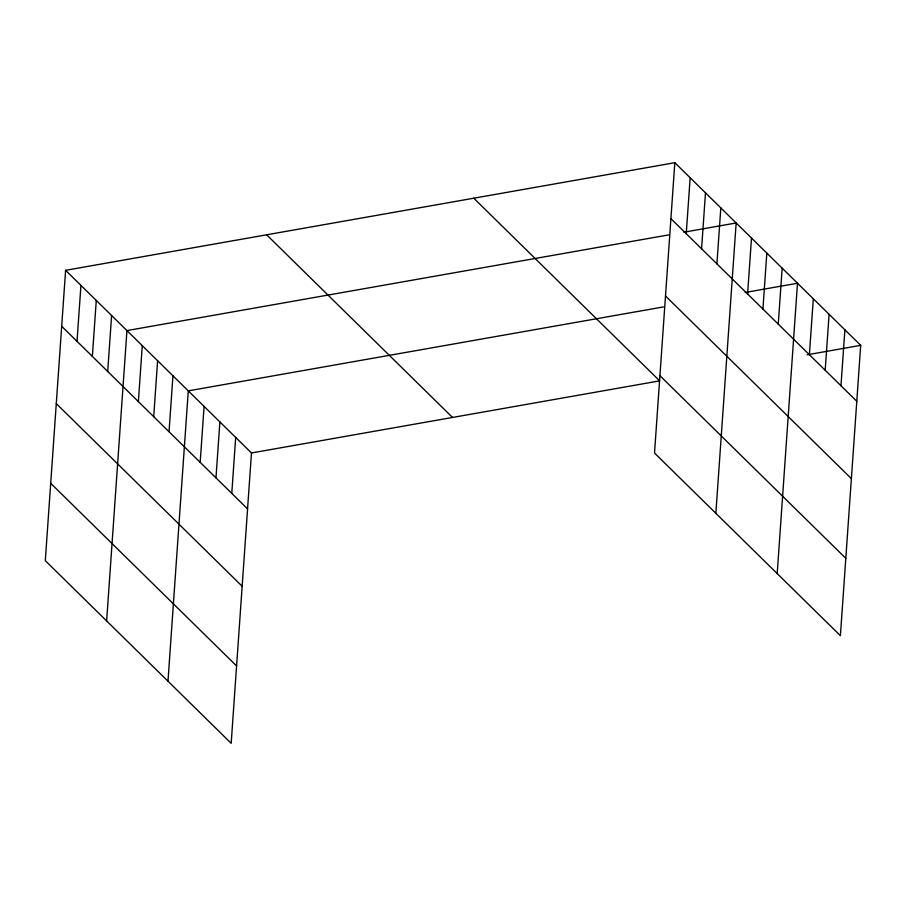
<?xml version="1.0" encoding="UTF-8"?>
<svg xmlns="http://www.w3.org/2000/svg" width="906" height="906" viewBox="0 0 906 906"><rect width="100%" height="100%" fill="white"/><g stroke="black" fill="none" stroke-linecap="round" stroke-linejoin="round"><path stroke-width="1.36" d="M65.606 270.316L45.3 560.655L231.177 743.305L251.483 452.966L65.606 270.316L674.823 162.695L860.7 345.345L840.394 635.684L654.517 453.034L674.823 162.695M77.021 341.335L80.94 285.39M92.355 356.398L96.274 300.452M107.701 371.471L111.608 315.526M106.636 620.927L126.942 330.588L669.149 234.813M138.369 401.607L142.276 345.662M153.703 416.669L157.61 360.724M169.037 431.743L172.944 375.797M167.984 681.199L188.289 390.86L663.475 306.919M200.169 462.332L204.088 406.386M215.968 477.858L219.886 421.913M231.777 493.385L235.685 437.439M686.238 233.714L690.157 177.769M701.572 248.776L705.491 192.831M716.906 263.85L720.825 207.904M715.853 513.306L736.159 222.967L683.883 232.208M747.586 293.986L751.493 238.04M762.92 309.048L766.827 253.102M778.254 324.122L782.161 268.176M777.201 573.577L797.495 283.238L745.23 292.479M809.386 354.71L813.305 298.765M825.185 370.237L829.103 314.291M840.983 385.763L844.902 329.818M251.483 452.966L659.659 380.86L473.781 198.21M807.087 354.812L860.7 345.345M670.904 218.64L856.793 401.29M665.502 295.99L851.38 478.64M659.919 375.684L845.808 558.334M266.647 234.801L452.524 417.451M61.687 326.262L247.576 508.912M56.285 403.612L242.162 586.261M50.713 483.306L236.591 665.955"/></g></svg>
